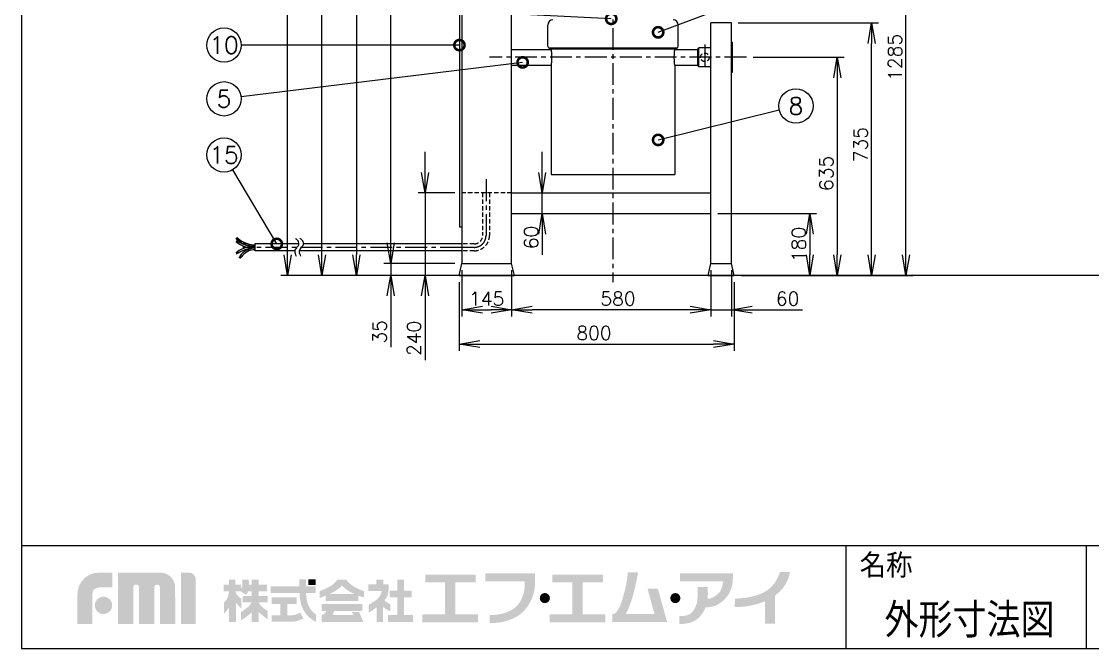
# Model space of a CAD drawing. Extents: x 460 to 8100, y 0 to 5507.
# Drawn here: x 460 to 3578, y 0 to 1826 of the extents above; entities that cross this region are included whole.
import ezdxf
from ezdxf.enums import TextEntityAlignment as Align

# ---------------------------------------------------------------- set-up
doc = ezdxf.new("R2010")
doc.units = 0
doc.header["$LTSCALE"] = 2
doc.header["$PDMODE"] = 3
doc.linetypes.add('CENTER', pattern=[50.8, 31.75, -6.35, 6.35, -6.35])
doc.linetypes.add('HIDDEN', pattern=[9.525, 6.35, -3.175])
doc.layers.get('0').update_dxf_attribs({"linetype": 'CONTINUOUS'})
doc.layers.get('DEFPOINTS').update_dxf_attribs({"linetype": 'CONTINUOUS'})
for name, color, linetype in [('DANMEN', 7, 'CONTINUOUS'), ('SUNPOU', 7, 'CONTINUOUS'), ('WAKU', 7, 'CONTINUOUS')]:
    doc.layers.add(name, color=color, linetype=linetype)
doc.styles.get("Standard").update_dxf_attribs({"font": 'ROMANS', "bigfont": 'EXTFONT.shx'})
doc.dimstyles.get("Standard").update_dxf_attribs({"dimscale": 20, "dimtxt": 2, "dimasz": 3, "dimexe": 1, "dimexo": 1, "dimgap": 0.6, "dimtad": 3, "dimdec": 0, "dimzin": 0, "dimdsep": 46, "dimtxsty": 'STANDARD', "dimblk1": 'OPEN', "dimblk2": 'OPEN', "dimsah": 1, "dimcen": 1.5, "dimadec": 0, "dimazin": 0, "dimtfac": 1, "dimtdec": 0, "dimtmove": 0, "dimatfit": 0, "dimldrblk": 'DOTSMALL', "dimfxl": 1, "dimtvp": 1, "dimtolj": 1, "dimtzin": 0, "dimarcsym": 0})

# ---------------------------------------------------------------- blocks, each defined once
blk = doc.blocks.new('_OPEN')
at = {"color": 0, "linetype": 'ByBlock'}
for p, q in [((-1, 0.167), (0, 0)), ((0, 0), (-1, -0.167)), ((0, 0), (-1, 0))]:
    blk.add_line(p, q, dxfattribs=at)
blk = doc.blocks.new('*D4')
at = {"layer": 'DEFPOINTS', "color": 0}
for p in [(2467, 1121.8), (2527, 1121.8), (2527, 986.8)]:
    blk.add_point(p, dxfattribs=at)
at = {"layer": 'SUNPOU', "color": 0, "lineweight": -2}
for p, q in [((2467, 1101.8), (2467, 966.8)), ((2527, 1101.8), (2527, 966.8)), ((2407, 986.8), (2347, 986.8)), ((2467, 986.8), (2527, 986.8)), ((2587, 986.8), (2733.8, 986.8))]:
    blk.add_line(p, q, dxfattribs=at)
at = {"layer": 'SUNPOU', "color": 0, "lineweight": -2, "xscale": 60, "yscale": 60, "zscale": 60}
blk.add_blockref('_OPEN', (2467, 986.8), dxfattribs=at)
at = {"layer": 'SUNPOU', "color": 0, "lineweight": -2, "xscale": 60, "yscale": 60, "zscale": 60, "rotation": 180}
blk.add_blockref('_OPEN', (2527, 986.8), dxfattribs=at)
at = {"layer": 'SUNPOU', "color": 0, "insert": (2690.4, 1018.8), "char_height": 40, "attachment_point": 5}
blk.add_mtext('\\A1;60', dxfattribs=at)
blk = doc.blocks.new('_DotSmall')
at = {"color": 0, "linetype": 'ByBlock', "const_width": 0.5}
blk.add_lwpolyline([(-0.0625, 0, 1), (0.0625, 0, 1)], format="xyb", close=True, dxfattribs=at)
blk = doc.blocks.new('*D5')
at = {"layer": 'DEFPOINTS', "color": 0}
for p in [(1887, 1121.8), (2467, 1121.8), (1887, 986.8)]:
    blk.add_point(p, dxfattribs=at)
at = {"layer": 'SUNPOU', "color": 0, "lineweight": -2}
for p, q in [((1887, 1101.8), (1887, 966.8)), ((2467, 1101.8), (2467, 966.8)), ((2407, 986.8), (1947, 986.8))]:
    blk.add_line(p, q, dxfattribs=at)
at = {"layer": 'SUNPOU', "color": 0, "lineweight": -2, "xscale": 60, "yscale": 60, "zscale": 60, "rotation": 180}
blk.add_blockref('_OPEN', (1887, 986.8), dxfattribs=at)
at = {"layer": 'SUNPOU', "color": 0, "lineweight": -2, "xscale": 60, "yscale": 60, "zscale": 60}
blk.add_blockref('_OPEN', (2467, 986.8), dxfattribs=at)
at = {"layer": 'SUNPOU', "color": 0, "insert": (2196.7, 1018.8), "char_height": 40, "attachment_point": 5}
blk.add_mtext('\\A1;580', dxfattribs=at)
blk = doc.blocks.new('*D6')
at = {"layer": 'DEFPOINTS', "color": 0}
for p in [(1742, 1326.8), (1635, 1086.8), (1734, 1086.8)]:
    blk.add_point(p, dxfattribs=at)
at = {"layer": 'SUNPOU', "color": 0, "lineweight": -2}
for p, q in [((1635, 1386.8), (1635, 1446.8)), ((1722, 1326.8), (1615, 1326.8)), ((1635, 1326.8), (1635, 1086.8)), ((1714, 1086.8), (1615, 1086.8)), ((1635, 1026.8), (1635, 840))]:
    blk.add_line(p, q, dxfattribs=at)
at = {"layer": 'SUNPOU', "color": 0, "lineweight": -2, "xscale": 60, "yscale": 60, "zscale": 60}
for p, rotation in [((1635, 1326.8), 270), ((1635, 1086.8), 90)]:
    blk.add_blockref('_OPEN', p, dxfattribs=dict(at, rotation=rotation))
at = {"layer": 'SUNPOU', "color": 0, "insert": (1603, 903.4), "char_height": 40, "attachment_point": 5, "rotation": 90}
blk.add_mtext('\\A1;240', dxfattribs=at)
blk = doc.blocks.new('*D7')
at = {"layer": 'DEFPOINTS', "color": 0}
for p in [(1742, 2471.8), (1435, 1086.8), (1726.5, 1086.8)]:
    blk.add_point(p, dxfattribs=at)
at = {"layer": 'SUNPOU', "color": 0, "lineweight": -2}
for p, q in [((1722, 2471.8), (1415, 2471.8)), ((1435, 2411.8), (1435, 1146.8)), ((1706.5, 1086.8), (1415, 1086.8))]:
    blk.add_line(p, q, dxfattribs=at)
at = {"layer": 'SUNPOU', "color": 0, "lineweight": -2, "xscale": 60, "yscale": 60, "zscale": 60}
for p, rotation in [((1435, 2471.8), 90), ((1435, 1086.8), 270)]:
    blk.add_blockref('_OPEN', p, dxfattribs=dict(at, rotation=rotation))
at = {"layer": 'SUNPOU', "color": 0, "insert": (1403, 2009.1), "char_height": 40, "attachment_point": 5, "rotation": 90}
blk.add_mtext('\\A1;1385', dxfattribs=at)
blk = doc.blocks.new('*D10')
at = {"layer": 'DEFPOINTS', "color": 0}
for p in [(2570.4, 1721.8), (2535, 1086.8), (2835, 1086.8)]:
    blk.add_point(p, dxfattribs=at)
at = {"layer": 'SUNPOU', "color": 0, "lineweight": -2}
for p, q in [((2590.4, 1721.8), (2855, 1721.8)), ((2835, 1661.8), (2835, 1146.8)), ((2555, 1086.8), (2855, 1086.8))]:
    blk.add_line(p, q, dxfattribs=at)
at = {"layer": 'SUNPOU', "color": 0, "lineweight": -2, "xscale": 60, "yscale": 60, "zscale": 60}
for p, rotation in [((2835, 1721.8), 90), ((2835, 1086.8), 270)]:
    blk.add_blockref('_OPEN', p, dxfattribs=dict(at, rotation=rotation))
at = {"layer": 'SUNPOU', "color": 0, "insert": (2803, 1383.7), "char_height": 40, "attachment_point": 5, "rotation": 90}
blk.add_mtext('\\A1;635', dxfattribs=at)
blk = doc.blocks.new('*D11')
at = {"layer": 'DEFPOINTS', "color": 0}
for p in [(2527, 1821.8), (2935, 1821.8), (2535, 1086.8)]:
    blk.add_point(p, dxfattribs=at)
at = {"layer": 'SUNPOU', "color": 0, "lineweight": -2}
for p, q in [((2547, 1821.8), (2955, 1821.8)), ((2935, 1146.8), (2935, 1761.8)), ((2555, 1086.8), (2955, 1086.8))]:
    blk.add_line(p, q, dxfattribs=at)
at = {"layer": 'SUNPOU', "color": 0, "lineweight": -2, "xscale": 60, "yscale": 60, "zscale": 60}
for p, rotation in [((2935, 1821.8), 90), ((2935, 1086.8), 270)]:
    blk.add_blockref('_OPEN', p, dxfattribs=dict(at, rotation=rotation))
at = {"layer": 'SUNPOU', "color": 0, "insert": (2903, 1467.7), "char_height": 40, "attachment_point": 5, "rotation": 90}
blk.add_mtext('\\A1;735', dxfattribs=at)
blk = doc.blocks.new('*D12')
at = {"layer": 'DEFPOINTS', "color": 0}
for p in [(2215.7, 2373.8), (3035, 2373.8), (2535, 1086.8)]:
    blk.add_point(p, dxfattribs=at)
at = {"layer": 'SUNPOU', "color": 0, "lineweight": -2}
for p, q in [((2235.7, 2373.8), (3055, 2373.8)), ((3035, 1146.8), (3035, 2313.8)), ((2555, 1086.8), (3055, 1086.8))]:
    blk.add_line(p, q, dxfattribs=at)
at = {"layer": 'SUNPOU', "color": 0, "lineweight": -2, "xscale": 60, "yscale": 60, "zscale": 60}
for p, rotation in [((3035, 2373.8), 90), ((3035, 1086.8), 270)]:
    blk.add_blockref('_OPEN', p, dxfattribs=dict(at, rotation=rotation))
at = {"layer": 'SUNPOU', "color": 0, "insert": (3003, 1721.6), "char_height": 40, "attachment_point": 5, "rotation": 90}
blk.add_mtext('\\A1;1285', dxfattribs=at)
blk = doc.blocks.new('*D17')
at = {"layer": 'DEFPOINTS', "color": 0}
for p in [(1734, 1086.8), (2535, 1086.8), (2535, 886.8)]:
    blk.add_point(p, dxfattribs=at)
at = {"layer": 'SUNPOU', "color": 0, "lineweight": -2}
for p, q in [((1734, 1066.8), (1734, 866.8)), ((2535, 1066.8), (2535, 866.8)), ((1794, 886.8), (2475, 886.8))]:
    blk.add_line(p, q, dxfattribs=at)
at = {"layer": 'SUNPOU', "color": 0, "lineweight": -2, "xscale": 60, "yscale": 60, "zscale": 60, "rotation": 180}
blk.add_blockref('_OPEN', (1734, 886.8), dxfattribs=at)
at = {"layer": 'SUNPOU', "color": 0, "lineweight": -2, "xscale": 60, "yscale": 60, "zscale": 60}
blk.add_blockref('_OPEN', (2535, 886.8), dxfattribs=at)
at = {"layer": 'SUNPOU', "color": 0, "insert": (2126.8, 918.8), "char_height": 40, "attachment_point": 5}
blk.add_mtext('\\A1;800', dxfattribs=at)
blk = doc.blocks.new('*D18')
at = {"layer": 'DEFPOINTS', "color": 0}
for p in [(1235, 3037.3), (1922, 3037.3), (1734, 1086.8)]:
    blk.add_point(p, dxfattribs=at)
at = {"layer": 'SUNPOU', "color": 0, "lineweight": -2}
for p, q in [((1902, 3037.3), (1215, 3037.3)), ((1235, 1146.8), (1235, 2977.3)), ((1714, 1086.8), (1215, 1086.8))]:
    blk.add_line(p, q, dxfattribs=at)
at = {"layer": 'SUNPOU', "color": 0, "lineweight": -2, "xscale": 60, "yscale": 60, "zscale": 60}
for p, rotation in [((1235, 3037.3), 90), ((1235, 1086.8), 270)]:
    blk.add_blockref('_OPEN', p, dxfattribs=dict(at, rotation=rotation))
at = {"layer": 'SUNPOU', "color": 0, "insert": (1203, 2017.9), "char_height": 40, "attachment_point": 5, "rotation": 90}
blk.add_mtext('\\A1;1950', dxfattribs=at)
blk = doc.blocks.new('*D2')
at = {"layer": 'DEFPOINTS', "color": 0}
for p in [(2467, 1266.8), (2688, 1086.8), (2755, 1086.8)]:
    blk.add_point(p, dxfattribs=at)
at = {"layer": 'SUNPOU', "color": 0, "lineweight": -2}
for p, q in [((2487, 1266.8), (2775, 1266.8)), ((2755, 1206.8), (2755, 1146.8)), ((2708, 1086.8), (2775, 1086.8))]:
    blk.add_line(p, q, dxfattribs=at)
at = {"layer": 'SUNPOU', "color": 0, "lineweight": -2, "xscale": 60, "yscale": 60, "zscale": 60}
for p, rotation in [((2755, 1266.8), 90), ((2755, 1086.8), 270)]:
    blk.add_blockref('_OPEN', p, dxfattribs=dict(at, rotation=rotation))
at = {"layer": 'SUNPOU', "color": 0, "insert": (2723, 1176.8), "char_height": 40, "attachment_point": 5, "rotation": 90}
blk.add_mtext('\\A1;180', dxfattribs=at)
blk = doc.blocks.new('*D26')
at = {"layer": 'DEFPOINTS', "color": 0}
for p in [(1976, 1326.8), (1976, 1326.8), (1976, 1266.8)]:
    blk.add_point(p, dxfattribs=at)
at = {"layer": 'SUNPOU', "color": 0, "lineweight": -2}
for p, q in [((1976, 1386.8), (1976, 1446.8)), ((1976, 1266.8), (1976, 1326.8)), ((1976, 1206.8), (1976, 1146.8))]:
    blk.add_line(p, q, dxfattribs=at)
at = {"layer": 'SUNPOU', "color": 0, "lineweight": -2, "xscale": 60, "yscale": 60, "zscale": 60}
for p, rotation in [((1976, 1326.8), 270), ((1976, 1266.8), 90)]:
    blk.add_blockref('_OPEN', p, dxfattribs=dict(at, rotation=rotation))
at = {"layer": 'SUNPOU', "color": 0, "insert": (1944, 1197.2), "char_height": 40, "attachment_point": 5, "rotation": 90}
blk.add_mtext('\\A1;60', dxfattribs=at)
blk = doc.blocks.new('*D27')
at = {"layer": 'DEFPOINTS', "color": 0}
for p in [(1535, 1121.8), (1742, 1121.8), (1734, 1086.8)]:
    blk.add_point(p, dxfattribs=at)
at = {"layer": 'SUNPOU', "color": 0, "lineweight": -2}
for p, q in [((1535, 1181.8), (1535, 1241.8)), ((1722, 1121.8), (1515, 1121.8)), ((1535, 1121.8), (1535, 1086.8)), ((1714, 1086.8), (1515, 1086.8)), ((1535, 1026.8), (1535, 878.1))]:
    blk.add_line(p, q, dxfattribs=at)
at = {"layer": 'SUNPOU', "color": 0, "lineweight": -2, "xscale": 60, "yscale": 60, "zscale": 60}
for p, rotation in [((1535, 1121.8), 270), ((1535, 1086.8), 90)]:
    blk.add_blockref('_OPEN', p, dxfattribs=dict(at, rotation=rotation))
at = {"layer": 'SUNPOU', "color": 0, "insert": (1503, 922.5), "char_height": 40, "attachment_point": 5, "rotation": 90}
blk.add_mtext('\\A1;35', dxfattribs=at)
blk = doc.blocks.new('*D28')
at = {"layer": 'DEFPOINTS', "color": 0}
for p in [(1535, 2471.8), (1742, 2471.8), (1742, 1121.8)]:
    blk.add_point(p, dxfattribs=at)
at = {"layer": 'SUNPOU', "color": 0, "lineweight": -2}
for p, q in [((1722, 2471.8), (1515, 2471.8)), ((1535, 1181.8), (1535, 2411.8)), ((1722, 1121.8), (1515, 1121.8))]:
    blk.add_line(p, q, dxfattribs=at)
at = {"layer": 'SUNPOU', "color": 0, "lineweight": -2, "xscale": 60, "yscale": 60, "zscale": 60}
for p, rotation in [((1535, 2471.8), 90), ((1535, 1121.8), 270)]:
    blk.add_blockref('_OPEN', p, dxfattribs=dict(at, rotation=rotation))
at = {"layer": 'SUNPOU', "color": 0, "insert": (1503, 2007.2), "char_height": 40, "attachment_point": 5, "rotation": 90}
blk.add_mtext('\\A1;1350', dxfattribs=at)
blk = doc.blocks.new('*D29')
at = {"layer": 'DEFPOINTS', "color": 0}
for p in [(1742, 1121.8), (1887, 1121.8), (1887, 986.8)]:
    blk.add_point(p, dxfattribs=at)
at = {"layer": 'SUNPOU', "color": 0, "lineweight": -2}
for p, q in [((1742, 1101.8), (1742, 966.8)), ((1887, 1101.8), (1887, 966.8)), ((1802, 986.8), (1827, 986.8))]:
    blk.add_line(p, q, dxfattribs=at)
at = {"layer": 'SUNPOU', "color": 0, "lineweight": -2, "xscale": 60, "yscale": 60, "zscale": 60, "rotation": 180}
blk.add_blockref('_OPEN', (1742, 986.8), dxfattribs=at)
at = {"layer": 'SUNPOU', "color": 0, "lineweight": -2, "xscale": 60, "yscale": 60, "zscale": 60}
blk.add_blockref('_OPEN', (1887, 986.8), dxfattribs=at)
at = {"layer": 'SUNPOU', "color": 0, "insert": (1814.5, 1018.8), "char_height": 40, "attachment_point": 5}
blk.add_mtext('\\A1;145', dxfattribs=at)
blk = doc.blocks.new('*D30')
at = {"layer": 'DEFPOINTS', "color": 0}
for p in [(1335, 2845.2), (1748.9, 2845.2), (1726.5, 1086.8)]:
    blk.add_point(p, dxfattribs=at)
at = {"layer": 'SUNPOU', "color": 0, "lineweight": -2}
for p, q in [((1728.9, 2845.2), (1315, 2845.2)), ((1335, 1146.8), (1335, 2785.2)), ((1706.5, 1086.8), (1315, 1086.8))]:
    blk.add_line(p, q, dxfattribs=at)
at = {"layer": 'SUNPOU', "color": 0, "lineweight": -2, "xscale": 60, "yscale": 60, "zscale": 60}
for p, rotation in [((1335, 2845.2), 90), ((1335, 1086.8), 270)]:
    blk.add_blockref('_OPEN', p, dxfattribs=dict(at, rotation=rotation))
at = {"layer": 'SUNPOU', "color": 0, "insert": (1303, 2021.4), "char_height": 40, "attachment_point": 5, "rotation": 90}
blk.add_mtext('\\A1;1760', dxfattribs=at)

msp = doc.modelspace()

# ---------------------------------------------------------------- hatches: boundary and pattern name
at = {"layer": 'WAKU'}
h = msp.add_hatch(color=1, dxfattribs=at)
edge = h.paths.add_edge_path()
edge.add_spline(control_points=[(623.1, 71.4), (623.1, 71.4), (623.1, 158.6), (623.1, 158.6), (623.1, 193.2), (651.2, 221.2), (685.7, 221.2), (685.7, 221.2), (724.7, 221.2), (724.7, 221.2), (724.7, 221.2), (724.7, 178.1), (724.7, 178.1), (724.7, 178.1), (685.7, 178.1), (685.7, 178.1), (675, 178.1), (666.3, 169.4), (666.3, 158.6), (666.3, 158.6), (666.3, 71.4), (666.3, 71.4), (666.3, 71.4), (623.1, 71.4), (623.1, 71.4)], knot_values=[0, 0, 0, 0, 1, 1, 1, 2, 2, 2, 3, 3, 3, 4, 4, 4, 5, 5, 5, 6, 6, 6, 7, 7, 7, 8, 8, 8, 8], degree=3, periodic=0)
h = msp.add_hatch(color=1, dxfattribs=at)
edge = h.paths.add_edge_path()
edge.add_spline(control_points=[(907, 71.4), (907, 71.4), (863.4, 71.4), (863.4, 71.4), (863.4, 71.4), (863.4, 178.2), (863.4, 178.2), (863.4, 182.8), (859.7, 186.6), (855, 186.6), (850.4, 186.6), (846.6, 182.8), (846.6, 178.2), (846.6, 178.2), (846.6, 71.4), (846.6, 71.4), (846.6, 71.4), (802.5, 71.4), (802.5, 71.4), (802.5, 71.4), (802.5, 178.2), (802.5, 178.2), (802.5, 182.8), (798.7, 186.6), (794.1, 186.6), (789.5, 186.6), (785.7, 182.8), (785.7, 178.2), (785.7, 178.2), (785.7, 71.4), (785.7, 71.4), (785.7, 71.4), (741.6, 71.4), (741.6, 71.4), (741.6, 71.4), (741.6, 221.2), (741.6, 221.2), (741.6, 221.2), (804.9, 221.2), (804.9, 221.2), (804.9, 221.2), (864.5, 221.3), (864.5, 221.3), (888.2, 221.3), (907.5, 201.9), (907.5, 178.2), (907.5, 178.2), (907.5, 174.2), (907.5, 174.2), (907.6, 167.5), (907.6, 71.4), (907.6, 71.4), (907.6, 71.4), (907, 71.4), (907, 71.4)], knot_values=[0, 0, 0, 0, 1, 1, 1, 2, 2, 2, 3, 3, 3, 4, 4, 4, 5, 5, 5, 6, 6, 6, 7, 7, 7, 8, 8, 8, 9, 9, 9, 10, 10, 10, 11, 11, 11, 12, 12, 12, 13, 13, 13, 14, 14, 14, 15, 15, 15, 16, 16, 16, 17, 17, 17, 18, 18, 18, 18], degree=3, periodic=0)
h = msp.add_hatch(color=1, dxfattribs=at)
edge = h.paths.add_edge_path()
edge.add_spline(control_points=[(924.2, 71.4), (924.2, 71.4), (924.2, 221.3), (924.2, 221.3), (924.2, 221.3), (947.9, 221.3), (947.9, 221.3), (958.6, 221.3), (967.3, 212.6), (967.3, 201.9), (967.3, 201.9), (967.3, 71.4), (967.3, 71.4), (967.3, 71.4), (924.2, 71.4), (924.2, 71.4)], knot_values=[0, 0, 0, 0, 1, 1, 1, 2, 2, 2, 3, 3, 3, 4, 4, 4, 5, 5, 5, 5], degree=3, periodic=0)
h = msp.add_hatch(color=1, dxfattribs=at)
edge = h.paths.add_edge_path()
edge.add_spline(control_points=[(1955, 196.1), (1955, 196.1), (1955, 200.2), (1955, 200.2), (1955, 202.9), (1955.1, 204.5), (1955, 204.7), (1955, 204.7), (1955, 218.7), (1955, 218.7), (1955, 218.7), (1810.7, 218.7), (1810.7, 218.7), (1810.7, 218.7), (1810.7, 196.1), (1810.7, 196.1), (1810.7, 196.1), (1924.7, 196.1), (1924.7, 196.1), (1925.3, 188.2), (1925.7, 171.6), (1921.1, 157.5), (1916.2, 142.7), (1910, 132.1), (1901.4, 123.2), (1884.1, 105.2), (1851.7, 96.7), (1823.2, 97.9), (1823.2, 97.9), (1823.2, 97.9), (1823.2, 97.9), (1823.2, 97.9), (1823.2, 74.3), (1823.2, 74.3), (1823.2, 74.3), (1823.2, 74.3), (1823.2, 74.3), (1858.2, 72.8), (1898.6, 84.9), (1920.5, 107.5), (1931, 118.3), (1940.4, 131.4), (1947, 148.3), (1953.3, 164.5), (1955, 179.2), (1954.9, 189.5), (1954.9, 192), (1954.9, 194.2), (1955, 196.1), (1955, 196.1), (1955, 196.1), (1955, 196.1)], knot_values=[0, 0, 0, 0, 1, 1, 1, 2, 2, 2, 3, 3, 3, 4, 4, 4, 5, 5, 5, 6, 6, 6, 7, 7, 7, 8, 8, 8, 9, 9, 9, 10, 10, 10, 11, 11, 11, 12, 12, 12, 13, 13, 13, 14, 14, 14, 15, 15, 15, 16, 16, 16, 17, 17, 17, 17], degree=3, periodic=0)
h = msp.add_hatch(color=1, dxfattribs=at)
edge = h.paths.add_edge_path()
edge.add_spline(control_points=[(2312.8, 174.6), (2312.8, 174.6), (2282.6, 174.6), (2282.6, 174.6), (2282.6, 174.6), (2303.1, 100.4), (2303.1, 100.4), (2303.1, 100.4), (2219.5, 100.4), (2219.5, 100.4), (2221.9, 105.1), (2227.3, 116.2), (2234.3, 135.5), (2245.8, 166.7), (2255.2, 222.3), (2255.2, 222.3), (2255.2, 222.3), (2225.4, 222.3), (2225.4, 222.3), (2225.4, 222.3), (2223.4, 185), (2208.4, 140.3), (2198.3, 109.8), (2189.1, 102.2), (2184.4, 100.4), (2184.4, 100.4), (2179.9, 100.4), (2179.9, 100.4), (2179.9, 100.4), (2179.9, 77.3), (2179.9, 77.3), (2179.9, 77.3), (2309.5, 77.3), (2309.5, 77.3), (2309.5, 77.3), (2329.2, 77.3), (2329.2, 77.3), (2329.2, 77.3), (2339.6, 77.3), (2339.6, 77.3), (2339.6, 77.3), (2312.8, 174.6), (2312.8, 174.6)], knot_values=[0, 0, 0, 0, 1, 1, 1, 2, 2, 2, 3, 3, 3, 4, 4, 4, 5, 5, 5, 6, 6, 6, 7, 7, 7, 8, 8, 8, 9, 9, 9, 10, 10, 10, 11, 11, 11, 12, 12, 12, 13, 13, 13, 14, 14, 14, 14], degree=3, periodic=0)
h = msp.add_hatch(color=1, dxfattribs=at)
edge = h.paths.add_edge_path()
edge.add_spline(control_points=[(2531, 203.2), (2531, 203.2), (2531, 219.5), (2531, 219.5), (2531, 219.5), (2377, 219.5), (2377, 219.5), (2377, 219.5), (2377, 196.3), (2377, 196.3), (2377, 196.3), (2502.5, 196.3), (2502.5, 196.3), (2502.1, 190.1), (2499.9, 170.8), (2489, 160.7), (2475.9, 148.5), (2466.4, 145), (2457.7, 145), (2457.6, 145), (2457.6, 145), (2457.5, 145), (2459.4, 162.9), (2457.4, 179.8), (2457.4, 179.8), (2457.4, 179.8), (2427.8, 179.8), (2427.8, 179.8), (2427.8, 179.8), (2429.7, 174.8), (2428.4, 149.1), (2426.9, 121.2), (2414.7, 105.8), (2404, 99.5), (2393.3, 93.1), (2375.3, 94.8), (2375.3, 94.8), (2375.3, 94.8), (2375.3, 71.3), (2375.3, 71.3), (2375.3, 71.3), (2384.6, 70.5), (2404.9, 75.1), (2422.9, 79.2), (2438.4, 92.8), (2449.8, 115.4), (2450.1, 116), (2451.2, 119.5), (2451.5, 120.1), (2465.4, 120.2), (2481.4, 121.3), (2504.1, 140.7), (2521.8, 155.7), (2528.7, 179.4), (2530.5, 192.3), (2530.5, 192.3), (2531, 203.2), (2531, 203.2)], knot_values=[0, 0, 0, 0, 1, 1, 1, 2, 2, 2, 3, 3, 3, 4, 4, 4, 5, 5, 5, 6, 6, 6, 7, 7, 7, 8, 8, 8, 9, 9, 9, 10, 10, 10, 11, 11, 11, 12, 12, 12, 13, 13, 13, 14, 14, 14, 15, 15, 15, 16, 16, 16, 17, 17, 17, 18, 18, 18, 19, 19, 19, 19], degree=3, periodic=0)
h = msp.add_hatch(color=1, dxfattribs=at)
edge = h.paths.add_edge_path()
edge.add_spline(control_points=[(2696.9, 222.8), (2696.9, 222.8), (2667.7, 222.8), (2667.7, 222.8), (2667.5, 222.3), (2659.1, 181.9), (2619.6, 162.9), (2604.7, 155.7), (2591.6, 152.6), (2580.4, 150.2), (2555.8, 145), (2537.7, 145.8), (2537.5, 145.8), (2537.5, 145.8), (2536.2, 121), (2536.2, 121), (2537.1, 120.9), (2557.6, 119.9), (2585.5, 125.8), (2596.7, 128.2), (2609.5, 131.4), (2624.5, 137.8), (2624.5, 137.8), (2624.5, 72.2), (2624.5, 72.2), (2624.5, 72.2), (2653.4, 72.2), (2653.4, 72.2), (2653.4, 72.2), (2653.4, 153.9), (2653.4, 153.9), (2694.1, 183.2), (2696.5, 220.8), (2696.9, 222.8)], knot_values=[0, 0, 0, 0, 1, 1, 1, 2, 2, 2, 3, 3, 3, 4, 4, 4, 5, 5, 5, 6, 6, 6, 7, 7, 7, 8, 8, 8, 9, 9, 9, 10, 10, 10, 11, 11, 11, 11], degree=3, periodic=0)
h = msp.add_hatch(color=1, dxfattribs=at)
edge = h.paths.add_edge_path(flags=16)
edge.add_spline(control_points=[(1176.8, 109.3), (1176.8, 109.3), (1168.9, 114.4), (1160.7, 121.4), (1155.9, 125.6), (1152.5, 130.6), (1150.6, 133.9), (1150.6, 133.9), (1150.6, 134.3), (1150.6, 134.3), (1150.6, 134.3), (1176.4, 134.3), (1176.4, 134.3), (1176.4, 134.3), (1176.4, 153.4), (1176.4, 153.4), (1176.4, 153.4), (1150.6, 153.4), (1150.6, 153.4), (1150.6, 153.4), (1150.6, 166.9), (1150.6, 166.9), (1150.6, 166.9), (1174.8, 166.9), (1174.8, 166.9), (1174.8, 166.9), (1174.8, 186), (1174.8, 186), (1174.8, 186), (1150.6, 186), (1150.6, 186), (1150.6, 186), (1150.6, 200.4), (1150.6, 200.4), (1150.6, 200.4), (1130.4, 200.4), (1130.4, 200.4), (1130.4, 200.4), (1130.4, 186), (1130.4, 186), (1130.4, 186), (1123, 186), (1123, 186), (1122.7, 194.4), (1121.4, 200.7), (1121.4, 200.7), (1121.4, 200.7), (1102.6, 200.7), (1102.6, 200.7), (1102.6, 200.7), (1102.9, 184.9), (1102.6, 181.5), (1102.4, 179.6), (1100.5, 176.5), (1098.9, 174.2), (1098.9, 174.2), (1098.9, 186), (1098.9, 186), (1098.9, 186), (1082.4, 186), (1082.4, 186), (1082.4, 186), (1082.4, 200.7), (1082.4, 200.7), (1082.4, 200.7), (1064.2, 200.7), (1064.2, 200.7), (1064.2, 200.7), (1064.2, 186), (1064.2, 186), (1064.2, 186), (1048.3, 186), (1048.3, 186), (1048.3, 186), (1048.3, 166.7), (1048.3, 166.7), (1048.3, 166.7), (1064.2, 166.7), (1064.2, 166.7), (1064.2, 166.7), (1064.2, 166.4), (1064.2, 166.4), (1063.8, 163), (1061.8, 150.1), (1058.2, 144.4), (1054, 138), (1049.8, 134.6), (1049.8, 134.6), (1049.8, 134.6), (1049.8, 101.5), (1049.8, 101.5), (1049.8, 101.5), (1059.9, 112), (1064.2, 119.3), (1064.2, 119.3), (1064.2, 77.7), (1064.2, 77.7), (1064.2, 77.7), (1082.4, 77.7), (1082.4, 77.7), (1082.4, 77.7), (1082.4, 77.8), (1082.4, 77.8), (1082.4, 77.8), (1084.9, 77.8), (1084.9, 77.8), (1084.9, 77.8), (1084.9, 133.4), (1084.9, 133.4), (1089.5, 126.6), (1100, 116.9), (1100, 116.9), (1100, 116.9), (1100, 145), (1100, 145), (1100, 145), (1092.2, 151.2), (1088.5, 155.7), (1085.6, 159.3), (1083.6, 164.6), (1082.9, 166.7), (1082.9, 166.7), (1097.5, 166.7), (1097.5, 166.7), (1097.5, 166.7), (1114.4, 156.6), (1114.4, 156.6), (1114.4, 156.6), (1117.9, 161), (1120.4, 166.9), (1120.4, 166.9), (1130.4, 166.9), (1130.4, 166.9), (1130.4, 166.9), (1130.4, 153.4), (1130.4, 153.4), (1130.4, 153.4), (1104.2, 153.4), (1104.2, 153.4), (1104.2, 153.4), (1104.2, 134.3), (1104.2, 134.3), (1104.2, 134.3), (1129.8, 134.3), (1129.8, 134.3), (1128.1, 130.8), (1124.4, 124.6), (1116.6, 118.6), (1105.1, 109.6), (1099.5, 106.5), (1099.5, 106.5), (1099.5, 106.5), (1099.5, 82.6), (1099.5, 82.6), (1099.5, 82.6), (1122.8, 96.1), (1130.4, 105.9), (1130.4, 105.9), (1130.4, 77.8), (1130.4, 77.8), (1130.4, 77.8), (1150.6, 77.8), (1150.6, 77.8), (1150.6, 77.8), (1150.6, 106.7), (1150.6, 106.7), (1160, 97.6), (1176.8, 84.6), (1176.8, 84.6), (1176.8, 84.6), (1176.8, 109.3), (1176.8, 109.3)], knot_values=[0, 0, 0, 0, 1, 1, 1, 2, 2, 2, 3, 3, 3, 4, 4, 4, 5, 5, 5, 6, 6, 6, 7, 7, 7, 8, 8, 8, 9, 9, 9, 10, 10, 10, 11, 11, 11, 12, 12, 12, 13, 13, 13, 14, 14, 14, 15, 15, 15, 16, 16, 16, 17, 17, 17, 18, 18, 18, 19, 19, 19, 20, 20, 20, 21, 21, 21, 22, 22, 22, 23, 23, 23, 24, 24, 24, 25, 25, 25, 26, 26, 26, 27, 27, 27, 28, 28, 28, 29, 29, 29, 30, 30, 30, 31, 31, 31, 32, 32, 32, 33, 33, 33, 34, 34, 34, 35, 35, 35, 36, 36, 36, 37, 37, 37, 38, 38, 38, 39, 39, 39, 40, 40, 40, 41, 41, 41, 42, 42, 42, 43, 43, 43, 44, 44, 44, 45, 45, 45, 46, 46, 46, 47, 47, 47, 48, 48, 48, 49, 49, 49, 50, 50, 50, 51, 51, 51, 52, 52, 52, 53, 53, 53, 54, 54, 54, 55, 55, 55, 56, 56, 56, 57, 57, 57, 57], degree=3, periodic=0)
h = msp.add_hatch(color=1, dxfattribs=at)
edge = h.paths.add_edge_path()
edge.add_spline(control_points=[(1298.4, 120), (1294.6, 126.9), (1291.7, 135.7), (1290.3, 144.1), (1289.1, 150.8), (1288.7, 157.8), (1288.5, 162.2), (1288.5, 162.2), (1316.1, 162.2), (1316.1, 162.2), (1316.1, 162.2), (1316.1, 181.3), (1316.1, 181.3), (1316.1, 181.3), (1288.9, 181.3), (1288.9, 181.3), (1288.9, 181.3), (1288.9, 201.8), (1288.9, 201.8), (1288.9, 201.8), (1268.7, 201.8), (1268.7, 201.8), (1268.7, 201.8), (1268.7, 181.3), (1268.7, 181.3), (1268.7, 181.3), (1185.5, 181.3), (1185.5, 181.3), (1185.5, 181.3), (1185.5, 162.2), (1185.5, 162.2), (1185.5, 162.2), (1269.5, 162.2), (1269.5, 162.2), (1269.7, 157.2), (1270.1, 149.1), (1271.5, 140.9), (1273.3, 130.5), (1277.1, 119.6), (1281.8, 111), (1292.2, 92.1), (1309.8, 81.7), (1311.4, 80.8), (1313, 79.8), (1317.1, 78.1), (1317.1, 78.1), (1317.1, 78.1), (1317.1, 99.3), (1317.1, 99.3), (1312.2, 102.9), (1303.8, 110.1), (1298.4, 120)], knot_values=[0, 0, 0, 0, 1, 1, 1, 2, 2, 2, 3, 3, 3, 4, 4, 4, 5, 5, 5, 6, 6, 6, 7, 7, 7, 8, 8, 8, 9, 9, 9, 10, 10, 10, 11, 11, 11, 12, 12, 12, 13, 13, 13, 14, 14, 14, 15, 15, 15, 16, 16, 16, 17, 17, 17, 17], degree=3, periodic=0)
for points in [[(1316.1, 185.5), (1295.3, 185.5), (1295.3, 201.8), (1316.1, 201.8)], [(1573.8, 97.4), (1573.8, 149.3), (1595.6, 149.3), (1595.6, 168.8), (1573.8, 168.8), (1573.8, 200.6), (1554.1, 200.6), (1554.1, 168.8), (1532.1, 168.8), (1532.1, 149.3), (1554.1, 149.3), (1554.1, 97.4), (1527.4, 97.4), (1527.4, 77.7), (1600.3, 77.7), (1600.3, 97.4)], [(1723.4, 100), (1723.4, 192.6), (1782.6, 192.6), (1782.6, 215.6), (1635.5, 215.6), (1635.5, 192.6), (1693.1, 192.6), (1693.1, 100), (1626.9, 100), (1626.9, 76.3), (1789.6, 76.3), (1789.6, 100)], [(2093.9, 100), (2093.9, 192.6), (2153.1, 192.6), (2153.1, 215.6), (2006, 215.6), (2006, 192.6), (2063.6, 192.6), (2063.6, 100), (1997.4, 100), (1997.4, 76.3), (2160.1, 76.3), (2160.1, 100)]]:
    msp.add_hatch(color=1, dxfattribs=at).paths.add_polyline_path(points)
h = msp.add_hatch(color=1, dxfattribs=at)
edge = h.paths.add_edge_path()
edge.add_spline(control_points=[(1355.1, 158.6), (1361.1, 161.2), (1366.7, 163.8), (1369.9, 165.6), (1380, 171.3), (1389.9, 178.6), (1391.7, 183.5), (1392.1, 183.6), (1392.5, 183.8), (1393, 183.4), (1393.1, 182.2), (1404.1, 173), (1412.5, 167.7), (1418.1, 164.2), (1424.1, 161.1), (1429.9, 158.6), (1429.9, 158.6), (1355.1, 158.6), (1355.1, 158.6)], knot_values=[0, 0, 0, 0, 1, 1, 1, 2, 2, 2, 3, 3, 3, 4, 4, 4, 5, 5, 5, 6, 6, 6, 6], degree=3, periodic=0)
edge = h.paths.add_edge_path(flags=16)
edge.add_spline(control_points=[(1457.1, 167.4), (1457.1, 167.4), (1444.6, 171.4), (1431.4, 178.6), (1412.8, 188.7), (1406, 200.4), (1406, 200.4), (1406, 200.4), (1379.3, 200.4), (1379.3, 200.4), (1379.3, 200.4), (1372.3, 187.9), (1355.7, 179.4), (1339.1, 170.8), (1327.9, 167.4), (1327.9, 167.4), (1327.9, 167.4), (1327.9, 147.2), (1327.9, 147.2), (1327.9, 147.2), (1336, 150.4), (1345.3, 154.3), (1345.3, 154.3), (1345.3, 138.4), (1345.3, 138.4), (1345.3, 138.4), (1440.3, 138.4), (1440.3, 138.4), (1440.3, 138.4), (1440.3, 154.3), (1440.3, 154.3), (1450, 150.6), (1457.1, 148.7), (1457.1, 148.7), (1457.1, 148.7), (1457.1, 167.4), (1457.1, 167.4)], knot_values=[0, 0, 0, 0, 1, 1, 1, 2, 2, 2, 3, 3, 3, 4, 4, 4, 5, 5, 5, 6, 6, 6, 7, 7, 7, 8, 8, 8, 9, 9, 9, 10, 10, 10, 11, 11, 11, 12, 12, 12, 12], degree=3, periodic=0)
h = msp.add_hatch(color=1, dxfattribs=at)
edge = h.paths.add_edge_path()
edge.add_spline(control_points=[(1534.2, 128.5), (1534.2, 128.5), (1525.4, 133.5), (1521.2, 136.6), (1519.5, 137.8), (1518.1, 139.3), (1517, 140.6), (1520.2, 144.1), (1522.9, 147.7), (1524.6, 151.4), (1531, 165.1), (1528.5, 187.4), (1528.5, 187.4), (1528.5, 187.4), (1513.1, 187.4), (1513.1, 187.4), (1513.1, 187.4), (1513.1, 200.6), (1513.1, 200.6), (1513.1, 200.6), (1493.2, 200.6), (1493.2, 200.6), (1493.2, 200.6), (1493.2, 187.4), (1493.2, 187.4), (1493.2, 187.4), (1469.8, 187.4), (1469.8, 187.4), (1469.8, 187.4), (1469.8, 167.7), (1469.8, 167.7), (1469.8, 167.7), (1509, 167.7), (1509, 167.7), (1508.3, 158.9), (1501.1, 147.9), (1494, 142.3), (1486.4, 136.3), (1470.5, 126.7), (1470.5, 126.7), (1470.5, 126.7), (1470.5, 104.4), (1470.5, 104.4), (1470.5, 104.4), (1477.6, 108), (1488.3, 116.1), (1489.8, 117.3), (1491.7, 118.7), (1493.7, 120.2), (1493.7, 120.2), (1493.7, 77.7), (1493.7, 77.7), (1493.7, 77.7), (1512.9, 77.7), (1512.9, 77.7), (1512.9, 77.7), (1512.9, 121.1), (1512.9, 121.1), (1521.7, 114.5), (1534.2, 107.5), (1534.2, 107.5), (1534.2, 107.5), (1534.2, 128.5), (1534.2, 128.5)], knot_values=[0, 0, 0, 0, 1, 1, 1, 2, 2, 2, 3, 3, 3, 4, 4, 4, 5, 5, 5, 6, 6, 6, 7, 7, 7, 8, 8, 8, 9, 9, 9, 10, 10, 10, 11, 11, 11, 12, 12, 12, 13, 13, 13, 14, 14, 14, 15, 15, 15, 16, 16, 16, 17, 17, 17, 18, 18, 18, 19, 19, 19, 20, 20, 20, 21, 21, 21, 21], degree=3, periodic=0)
h = msp.add_hatch(color=1, dxfattribs=at)
edge = h.paths.add_edge_path()
edge.add_spline(control_points=[(1998.5, 147), (1998.5, 138.9), (1991.9, 132.3), (1983.7, 132.3), (1975.6, 132.3), (1969, 138.9), (1969, 147), (1969, 155.2), (1975.6, 161.8), (1983.7, 161.8), (1991.9, 161.8), (1998.5, 155.2), (1998.5, 147)], knot_values=[0, 0, 0, 0, 1, 1, 1, 2, 2, 2, 3, 3, 3, 4, 4, 4, 4], degree=3, periodic=0)
h = msp.add_hatch(color=1, dxfattribs=at)
edge = h.paths.add_edge_path()
edge.add_spline(control_points=[(2378.4, 147), (2378.4, 138.9), (2371.7, 132.3), (2363.6, 132.3), (2355.4, 132.3), (2348.8, 138.9), (2348.8, 147), (2348.8, 155.2), (2355.4, 161.8), (2363.6, 161.8), (2371.7, 161.8), (2378.4, 155.2), (2378.4, 147)], knot_values=[0, 0, 0, 0, 1, 1, 1, 2, 2, 2, 3, 3, 3, 4, 4, 4, 4], degree=3, periodic=0)
h = msp.add_hatch(color=1, dxfattribs=at)
edge = h.paths.add_edge_path()
edge.add_spline(control_points=[(673.6, 126), (673.6, 139.9), (684.9, 151.2), (698.8, 151.2), (712.8, 151.2), (724.1, 139.9), (724.1, 126), (724.1, 112), (712.8, 100.7), (698.8, 100.7), (684.9, 100.7), (673.6, 112), (673.6, 126)], knot_values=[0, 0, 0, 0, 1, 1, 1, 2, 2, 2, 3, 3, 3, 4, 4, 4, 4], degree=3, periodic=0)
h = msp.add_hatch(color=1, dxfattribs=at)
edge = h.paths.add_edge_path()
edge.add_spline(control_points=[(1271.9, 104.7), (1269.3, 103.4), (1261.3, 99.6), (1255.8, 98.3), (1252.8, 97.7), (1246.8, 96.8), (1241.8, 96.8), (1241.8, 96.8), (1240.7, 96.8), (1240.7, 96.8), (1240.7, 96.8), (1240.7, 96.8), (1240.7, 96.8), (1240.7, 96.8), (1234.5, 96.8), (1234.5, 96.8), (1234.5, 96.8), (1234.5, 130.3), (1234.5, 130.3), (1234.5, 130.3), (1261.5, 130.3), (1261.5, 130.3), (1261.5, 130.3), (1261.5, 149.3), (1261.5, 149.3), (1261.5, 149.3), (1188.1, 149.3), (1188.1, 149.3), (1188.1, 149.3), (1188.1, 130.3), (1188.1, 130.3), (1188.1, 130.3), (1213.8, 130.3), (1213.8, 130.3), (1213.8, 130.3), (1213.8, 96.8), (1213.8, 96.8), (1213.8, 96.8), (1188.1, 96.9), (1188.1, 96.9), (1188.1, 96.9), (1188.1, 77.9), (1188.1, 77.9), (1188.1, 77.9), (1240.7, 78), (1240.7, 78), (1240.7, 78), (1241.8, 78), (1241.8, 78), (1247.7, 78), (1255.2, 78.8), (1259.9, 79.9), (1268.9, 81.9), (1279.5, 87.4), (1280.7, 88), (1280.7, 88), (1271.9, 104.7), (1271.9, 104.7)], knot_values=[0, 0, 0, 0, 1, 1, 1, 2, 2, 2, 3, 3, 3, 4, 4, 4, 5, 5, 5, 6, 6, 6, 7, 7, 7, 8, 8, 8, 9, 9, 9, 10, 10, 10, 11, 11, 11, 12, 12, 12, 13, 13, 13, 14, 14, 14, 15, 15, 15, 16, 16, 16, 17, 17, 17, 18, 18, 18, 19, 19, 19, 19], degree=3, periodic=0)
h = msp.add_hatch(color=1, dxfattribs=at)
edge = h.paths.add_edge_path()
edge.add_spline(control_points=[(1443, 106.4), (1443, 106.4), (1422.4, 106.4), (1422.4, 106.4), (1422.4, 106.4), (1426.1, 98), (1426.1, 98), (1426.1, 98), (1366.6, 98), (1366.6, 98), (1366.6, 98), (1369.9, 109.5), (1369.9, 109.5), (1369.9, 109.5), (1452.2, 109.5), (1452.2, 109.5), (1452.2, 109.5), (1452.2, 130.1), (1452.2, 130.1), (1452.2, 130.1), (1334.3, 130.1), (1334.3, 130.1), (1334.3, 130.1), (1334.3, 109.5), (1334.3, 109.5), (1334.3, 109.5), (1346.9, 109.5), (1346.9, 109.5), (1346.5, 107.7), (1345.7, 104.6), (1344, 102.9), (1341.5, 100.4), (1341.1, 99.8), (1338.7, 98.8), (1337.8, 98.4), (1337.1, 98.2), (1336.5, 98), (1336.5, 98), (1334.3, 98), (1334.3, 98), (1334.3, 98), (1334.3, 77.8), (1334.3, 77.8), (1334.3, 77.8), (1454.7, 77.8), (1454.7, 77.8), (1454.7, 77.8), (1455.5, 77.8), (1455.5, 77.8), (1455.5, 77.8), (1443, 106.4), (1443, 106.4)], knot_values=[0, 0, 0, 0, 1, 1, 1, 2, 2, 2, 3, 3, 3, 4, 4, 4, 5, 5, 5, 6, 6, 6, 7, 7, 7, 8, 8, 8, 9, 9, 9, 10, 10, 10, 11, 11, 11, 12, 12, 12, 13, 13, 13, 14, 14, 14, 15, 15, 15, 16, 16, 16, 17, 17, 17, 17], degree=3, periodic=0)

# ---------------------------------------------------------------- linework, layer by layer
at = {"color": 2, "extrusion": (0, 1, 0)}
for p, q in [((1742, 2471.8), (1742, 1121.8)), ((1887, 1121.8), (1887, 2471.8)), ((1992, 1753.8), (1992, 1815.8)), ((2372, 1753.8), (2372, 1815.8)), ((2467, 1121.8), (2467, 1821.8)), ((2527, 1821.8), (2467, 1821.8)), ((2527, 1121.8), (2527, 1821.8)), ((1997.1, 1746.8), (2367, 1746.8)), ((2002, 1746.8), (2002, 1744.3)), ((2362, 1746.8), (2362, 1744.3)), ((2432, 1694.3), (2432, 1749.3)), ((1887, 1744.3), (2002, 1744.3)), ((2362, 1744.3), (2428, 1744.3)), ((1887, 1699.3), (2002, 1699.3)), ((2002, 1699.3), (2002, 1380.8)), ((2362, 1699.3), (2362, 1380.8)), ((2362, 1699.3), (2428, 1699.3)), ((2002, 1380.8), (2362, 1380.8)), ((1887, 1326.8), (2467, 1326.8)), ((2467, 1266.8), (2467, 1326.8)), ((1887, 1266.8), (2467, 1266.8)), ((1742, 1121.8), (1887, 1121.8)), ((2467, 1121.8), (2527, 1121.8))]:
    msp.add_line(p, q, dxfattribs=at)
at = {"color": 2}
for p, q in [((1735, 2426.9), (1735, 1226.8)), ((2367, 1748.8), (1997, 1748.8)), ((1997.1, 1748.8), (1997.1, 1746.8)), ((2367, 1748.8), (2367, 1746.8)), ((2428, 1745.3), (2432, 1749.3)), ((2467, 1749.3), (2432, 1749.3)), ((2529, 1765.8), (2527, 1765.8)), ((2529, 1765.8), (2529, 1677.8)), ((2428, 1745.3), (2428, 1698.3)), ((2428, 1698.3), (2432, 1694.3)), ((2467, 1694.3), (2432, 1694.3)), ((2529, 1677.8), (2527, 1677.8)), ((1742, 1226.8), (1735, 1226.8)), ((1090.9, 1194.3), (1087.9, 1190.6)), ((1088.1, 1181.5), (1090.7, 1185.5)), ((1089.4, 1192.5), (1099.4, 1182.5)), ((1104.8, 1184.9), (1114.1, 1175.7)), ((1088.1, 1155.4), (1090.7, 1151.4)), ((1118.3, 1179.3), (1125, 1172.6)), ((1128.7, 1176.7), (1134.3, 1171.2)), ((1137.6, 1175.7), (1139.8, 1173.4)), ((1267, 1178.4), (1139.8, 1178.4)), ((1139.8, 1178.4), (1139.8, 1158.4)), ((1255.9, 1158.4), (1139.8, 1158.4)), ((1742.5, 1158.4), (1269.2, 1158.4)), ((1742.5, 1178.4), (1280.3, 1178.4)), ((1095.6, 1142.4), (1099.5, 1139.8)), ((1734, 1086.8), (1742, 1121.8)), ((1895, 1086.8), (1887, 1121.8)), ((2459, 1086.8), (2467, 1121.8)), ((2535, 1086.8), (2527, 1121.8)), ((1734, 1086.8), (1895, 1086.8)), ((2459, 1086.8), (2535, 1086.8))]:
    msp.add_line(p, q, dxfattribs=at)
at = {"color": 2, "linetype": 'CENTER'}
for p, q in [((2182, 2416.3), (2182, 1067.2)), ((2449.5, 1759.3), (2449.5, 1684.3)), ((2570.4, 1721.8), (1823, 1721.8)), ((1742.5, 1168.4), (1104.7, 1168.4))]:
    msp.add_line(p, q, dxfattribs=at)
at = {"color": 2}
for centre, radius, start, end in [((2007, 1815.8), 15, 90, 180), ((2357, 1815.8), 15, 0, 90), ((1997, 1753.8), 5, 180, 270), ((2367, 1753.8), 5, 270, 0), ((1142.7, 1256.4), 85.3, 226.8041, 230.2075), ((1139.8, 1260.7), 93.2, 233.7123, 236.8272), ((1142.7, 1256.4), 84.3, 226.7626, 230.2075), ((1139.8, 1260.7), 92.2, 233.6775, 236.8272), ((1142.7, 1256.4), 83.3, 226.7201, 230.2075), ((1139.8, 1260.7), 91.2, 233.642, 236.8272), ((1142.7, 1256.4), 82.3, 226.6765, 230.2075), ((1139.8, 1260.7), 90.2, 233.6057, 236.8272), ((1142.7, 1256.4), 81.2, 226.6318, 230.2075), ((1142.7, 1256.4), 85.7, 230.2075, 268.0755), ((1139.8, 1260.7), 89.8, 236.8272, 270), ((1142.7, 1256.4), 80.9, 230.2075, 267.9625), ((1139.8, 1260.7), 94.3, 233.7462, 236.8272), ((1139.8, 1076.2), 94.3, 123.1728, 126.2538), ((1139.8, 1076.2), 93.2, 123.1728, 126.2877), ((1139.8, 1260.7), 94.6, 236.8272, 257.1336), ((1139.8, 1076.2), 94.6, 90, 123.1728), ((1139.8, 1076.2), 89.8, 90, 123.1728), ((1139.8, 1112.8), 53.2, 90, 146.2146), ((1139.8, 1112.8), 48.5, 90, 146.2146), ((1139.8, 1076.2), 92.2, 123.1728, 126.3225), ((1139.8, 1076.2), 91.2, 123.1728, 126.358), ((1139.8, 1076.2), 90.2, 123.1728, 126.3943), ((1139.8, 1112.8), 52.9, 146.2146, 151.7094), ((1139.8, 1112.8), 51.9, 146.2146, 151.8186), ((1139.8, 1112.8), 50.9, 146.2146, 151.9321), ((1139.8, 1112.8), 49.8, 146.2146, 152.0503), ((1139.8, 1112.8), 48.8, 146.2146, 152.1736)]:
    msp.add_arc(centre, radius, start, end, dxfattribs=at)
for points, knots in [([(2002, 1744.3), (2002, 1744.3), (2002, 1744.3), (2002, 1744.2), (2002, 1744.1), (2002.1, 1743.6), (2002.1, 1743.2), (2002.3, 1742.1), (2002.3, 1741.3), (2002.5, 1740.1), (2002.5, 1739.7), (2002.6, 1738.7), (2002.6, 1738.3), (2002.7, 1737.3), (2002.8, 1736.7), (2002.9, 1735.6), (2002.9, 1735), (2003, 1733.2), (2003.1, 1731.8), (2003.3, 1729.1), (2003.3, 1727.6), (2003.4, 1725.5), (2003.4, 1724.7), (2003.4, 1723.3), (2003.4, 1722.6), (2003.4, 1721.8)], [101.81983, 101.81983, 101.81983, 101.81983, 103.941068, 103.941068, 106.062306, 106.062306, 110.304781, 110.304781, 114.547256, 114.547256, 116.668494, 116.668494, 118.789731, 118.789731, 120.910986, 120.910986, 123.032242, 123.032242, 127.274752, 127.274752, 131.517263, 131.517263, 133.638518, 133.638518, 135.759774, 135.759774, 135.759774, 135.759774]), ([(2003.4, 1721.8), (2003.4, 1721.1), (2003.4, 1720.4), (2003.4, 1719), (2003.4, 1718.2), (2003.3, 1716.1), (2003.3, 1714.6), (2003.1, 1711.8), (2003, 1710.5), (2002.9, 1708.7), (2002.9, 1708.1), (2002.8, 1707), (2002.7, 1706.4), (2002.6, 1705.4), (2002.6, 1705), (2002.5, 1704), (2002.5, 1703.6), (2002.3, 1702.4), (2002.3, 1701.6), (2002.1, 1700.5), (2002.1, 1700.1), (2002, 1699.6), (2002, 1699.5), (2002, 1699.4), (2002, 1699.3), (2002, 1699.3)], [0, 0, 0, 0, 2.121255, 2.121255, 4.242511, 4.242511, 8.485021, 8.485021, 12.727532, 12.727532, 14.848787, 14.848787, 16.970043, 16.970043, 19.09128, 19.09128, 21.212518, 21.212518, 25.454993, 25.454993, 29.697468, 29.697468, 31.818706, 31.818706, 33.939943, 33.939943, 33.939943, 33.939943]), ([(2360.6, 1721.8), (2360.6, 1722.6), (2360.6, 1723.3), (2360.6, 1724.7), (2360.6, 1725.5), (2360.7, 1727.6), (2360.7, 1729.1), (2360.8, 1731.8), (2360.9, 1733.2), (2361.1, 1735), (2361.1, 1735.6), (2361.2, 1736.7), (2361.2, 1737.3), (2361.3, 1738.3), (2361.4, 1738.7), (2361.5, 1739.7), (2361.5, 1740.1), (2361.6, 1741.3), (2361.7, 1742.1), (2361.8, 1743.2), (2361.9, 1743.6), (2361.9, 1744.1), (2362, 1744.2), (2362, 1744.3), (2362, 1744.3), (2362, 1744.3)], [0, 0, 0, 0, 2.121255, 2.121255, 4.242511, 4.242511, 8.485021, 8.485021, 12.727532, 12.727532, 14.848787, 14.848787, 16.970043, 16.970043, 19.09128, 19.09128, 21.212518, 21.212518, 25.454993, 25.454993, 29.697468, 29.697468, 31.818706, 31.818706, 33.939943, 33.939943, 33.939943, 33.939943]), ([(2362, 1699.3), (2362, 1699.3), (2362, 1699.4), (2362, 1699.5), (2361.9, 1699.6), (2361.9, 1700.1), (2361.8, 1700.5), (2361.7, 1701.6), (2361.6, 1702.4), (2361.5, 1703.6), (2361.5, 1704), (2361.4, 1705), (2361.3, 1705.4), (2361.2, 1706.4), (2361.2, 1707), (2361.1, 1708.1), (2361.1, 1708.7), (2360.9, 1710.5), (2360.8, 1711.8), (2360.7, 1714.6), (2360.7, 1716.1), (2360.6, 1718.2), (2360.6, 1719), (2360.6, 1720.4), (2360.6, 1721.1), (2360.6, 1721.8)], [101.81983, 101.81983, 101.81983, 101.81983, 103.941068, 103.941068, 106.062306, 106.062306, 110.304781, 110.304781, 114.547256, 114.547256, 116.668494, 116.668494, 118.789731, 118.789731, 120.910986, 120.910986, 123.032242, 123.032242, 127.274752, 127.274752, 131.517263, 131.517263, 133.638518, 133.638518, 135.759774, 135.759774, 135.759774, 135.759774]), ([(1257.5, 1195), (1259.9, 1193.1), (1265.8, 1188.3), (1268.8, 1175.2), (1259.8, 1167), (1253.5, 1155.9), (1257.2, 1147.8), (1259.4, 1143.2)], [0, 0, 0, 0, 9.332262, 22.743357, 33.210214, 44.176025, 58.360127, 58.360127, 58.360127, 58.360127]), ([(1270.8, 1195), (1273.2, 1193.1), (1279.1, 1188.3), (1282.1, 1175.2), (1273, 1167), (1266.8, 1155.9), (1270.5, 1147.8), (1272.7, 1143.2)], [0, 0, 0, 0, 9.332262, 22.743357, 33.210214, 44.176025, 58.360127, 58.360127, 58.360127, 58.360127])]:
    msp.add_open_spline(points, degree=3, knots=knots, dxfattribs=at)
at = {"layer": 'DANMEN', "color": 2, "linetype": 'HIDDEN'}
msp.add_line((1887, 1326.8), (1742, 1326.8), dxfattribs=at)
at = {"layer": 'DANMEN', "color": 4, "linetype": 'HIDDEN'}
for p, q in [((1802.5, 1326.8), (1802.5, 1202.8)), ((1822.5, 1326.8), (1822.5, 1202.8)), ((1778.1, 1178.4), (1742, 1178.4)), ((1778.1, 1158.4), (1742, 1158.4))]:
    msp.add_line(p, q, dxfattribs=at)
at = {"layer": 'DANMEN', "color": 2}
msp.add_line((4858, 1086.8), (1594.7, 1086.8), dxfattribs=at)
at = {"layer": 'DANMEN', "color": 2, "linetype": 'CENTER'}
msp.add_lwpolyline([(1812.5, 1366.8), (1812.5, 1202.8, -0.414214), (1778.1, 1168.4), (1709.5, 1168.4)], format="xyb", dxfattribs=at)
at = {"layer": 'DANMEN', "color": 2, "linetype": 'HIDDEN'}
msp.add_circle((2449.5, 1721.8), 12.5, dxfattribs=at)
at = {"layer": 'DANMEN', "color": 4, "linetype": 'HIDDEN'}
for radius in [24.4, 44.4]:
    msp.add_arc((1778.1, 1202.8), radius, 270, 0, dxfattribs=at)
at = {"layer": 'SUNPOU'}
for centre in [(1049.8, 1757.3), (1049.8, 1600.9), (2714.5, 1580.1), (1049.8, 1437.4)]:
    msp.add_circle(centre, 50, dxfattribs=at)
at = {"layer": 'WAKU', "color": 6}
for p, q in [((460, 5507), (460, 0)), ((460, 300), (8100, 300)), ((460, 0), (8100, 0))]:
    msp.add_line(p, q, dxfattribs=at)
at = {"layer": 'WAKU', "color": 7}
for p, q in [((2860, 300), (2860, 0)), ((3560, 300), (3560, 0))]:
    msp.add_line(p, q, dxfattribs=at)

# ---------------------------------------------------------------- texts
at = {"layer": 'SUNPOU'}
for s, p in [('10', (1049.8, 1757.3)), ('5', (1049.8, 1600.9)), ('8', (2714.5, 1580.1)), ('15', (1049.8, 1437.4))]:
    msp.add_text(s, height=50, dxfattribs=at).set_placement(p, align=Align.MIDDLE)
at = {"layer": 'WAKU'}
msp.add_text('名称', height=70, dxfattribs=at).set_placement((2900.1, 206.2))
at = {"layer": 'WAKU', "color": 1, "width": 0.9}
msp.add_text('外形寸法図', height=100, dxfattribs=at).set_placement((3220, 32.1), align=Align.CENTER)

# ---------------------------------------------------------------- dimensions: what is measured, and where the dimension line sits
at = {"layer": 'SUNPOU'}
for base, p1, p2, picture, middle in [((1234.9796, 3037.3276), (1733.9796, 1086.8477), (1921.9796, 3037.3276), '*D18', (1234.9796, 2017.8779)), ((1435, 1086.8), (1742, 2471.8), (1726.5, 1086.8), '*D7', (1435, 2009.1)), ((2935, 1821.8), (2535, 1086.8), (2527, 1821.8), '*D11', (2935, 1467.7)), ((1635, 1086.8), (1742, 1326.8), (1734, 1086.8), '*D6', (1635, 903.4)), ((1535, 1121.8), (1734, 1086.8), (1742, 1121.8), '*D27', (1535, 922.5))]:
    dim = msp.add_linear_dim(base=base, p1=p1, p2=p2, angle=90, dimstyle='STANDARD', dxfattribs=at)
    dim.commit()
    dim.dimension.update_dxf_attribs({"geometry": picture, "text_midpoint": middle, "dimtype": 160})
for base, p1, p2, text, picture, middle in [((1335, 2845.2), (1726.5, 1086.8), (1748.9, 2845.2), '1760', '*D30', (1335, 2021.4)), ((3035, 2373.8), (2535, 1086.8), (2215.7, 2373.8), '1285', '*D12', (3035, 1721.6))]:
    dim = msp.add_linear_dim(base=base, p1=p1, p2=p2, angle=90, text=text, dimstyle='STANDARD', dxfattribs=at)
    dim.commit()
    dim.dimension.update_dxf_attribs({"geometry": picture, "text_midpoint": middle, "dimtype": 160})
for base, p1, p2, override, picture, middle in [((1535, 2471.8), (1742, 1121.8), (1742, 2471.8), {"dimtmove": 1}, '*D28', (1535, 2007.2)), ((2835, 1086.8), (2570.4, 1721.8), (2535, 1086.8), {"dimtmove": 0}, '*D10', (2835, 1383.7)), ((1976, 1326.8), (1976, 1266.8), (1976, 1326.8), {"dimtmove": 1}, '*D26', (1976, 1197.2)), ((2755, 1086.8), (2467, 1266.8), (2688, 1086.8), {"dimtmove": 0}, '*D2', (2755, 1176.8))]:
    dim = msp.add_linear_dim(base=base, p1=p1, p2=p2, angle=90, dimstyle='STANDARD', override=override, dxfattribs=at)
    dim.commit()
    dim.dimension.update_dxf_attribs({"geometry": picture, "text_midpoint": middle, "dimtype": 160})
dim = msp.add_linear_dim(base=(1887, 986.8), p1=(1742, 1121.8), p2=(1887, 1121.8), dimstyle='STANDARD', dxfattribs=at)
dim.commit()
dim.dimension.update_dxf_attribs({"geometry": '*D29', "text_midpoint": (1814.5, 1018.8)})
for base, p2, picture, middle in [((1887, 986.8), (1887, 1121.8), '*D5', (2196.7, 986.8)), ((2527, 986.8), (2527, 1121.8), '*D4', (2690.4, 986.8))]:
    dim = msp.add_linear_dim(base=base, p1=(2467, 1121.8), p2=p2, dimstyle='STANDARD', dxfattribs=at)
    dim.commit()
    dim.dimension.update_dxf_attribs({"geometry": picture, "text_midpoint": middle, "dimtype": 160})
dim = msp.add_linear_dim(base=(2535, 886.8), p1=(1734, 1086.8), p2=(2535, 1086.8), text='800', dimstyle='STANDARD', dxfattribs=at)
dim.commit()
dim.dimension.update_dxf_attribs({"geometry": '*D17', "text_midpoint": (2126.8, 886.8), "dimtype": 160})

# ---------------------------------------------------------------- leaders
for points in [[(2313.6, 1794.6), (2675.5, 1930.8)], [(2177, 1833.9), (1099.7, 1887.4)], [(1735, 1757.3), (1099.8, 1757.3)], [(1919.1, 1707), (1099.5, 1606.9)], [(2313.6, 1481.2), (2665.7, 1569.1)], [(1203.4, 1178.4), (1075.3, 1394.4)]]:
    msp.add_leader(points, dimstyle='STANDARD', dxfattribs=at)

doc.saveas('drawing.dxf')
